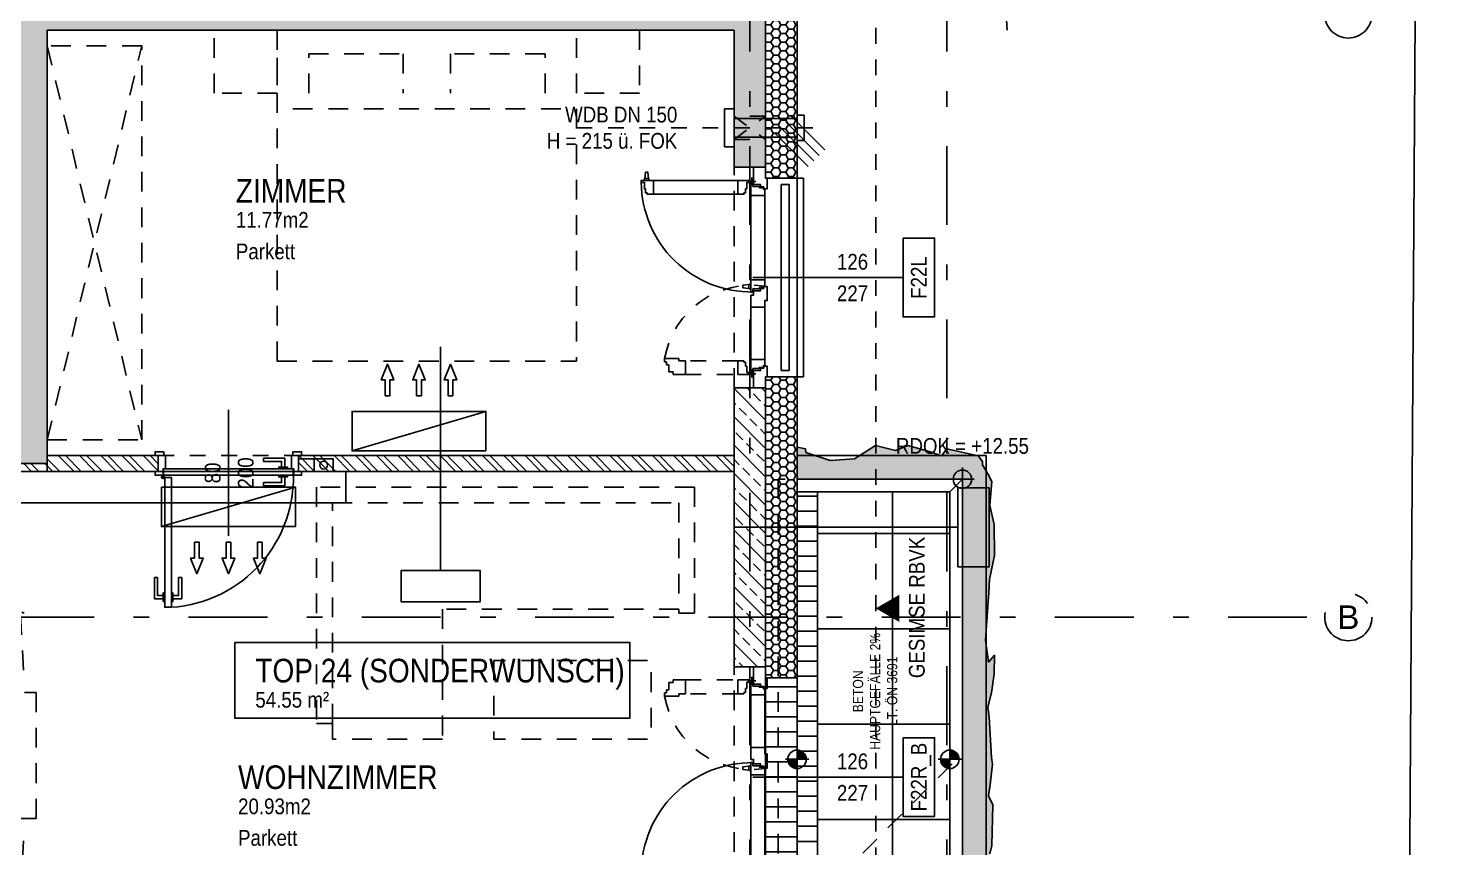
# Model space of a CAD drawing. Header units: millimetres. Extents: x 2821 to 2886, y 1688 to 1792.
# Drawn here: x 2876.35 to 2885.28, y 1738.27 to 1743.47 of the extents above; entities that cross this region are included whole.
import ezdxf
from ezdxf.enums import TextEntityAlignment as Align

# ---------------------------------------------------------------- set-up
doc = ezdxf.new("R2010")
doc.units = ezdxf.units.MM
doc.linetypes.add('HIDDEN2', pattern=[0.1875, 0.125, -0.0625])
doc.linetypes.add('STRICHPUNKT', pattern=[1, 0.5, -0.25, 0, -0.25])
for name, color, linetype in [('00-TXT---------M0', 8, 'Continuous'), ('01-HID-G00-L04-ENTWÄSSERUNG', 8, 'HIDDEN2'), ('01-SYM-G00-L04-M0', 8, 'Continuous'), ('01-TXT---------M0', 1, 'Continuous'), ('01-TXT---------PP', 1, 'Continuous'), ('01-TXT-G00-L04-M0', 1, 'Continuous'), ('02-ANS-G00-L04-M0', 8, 'Continuous'), ('02-ANS-G00-L04-Rigol', 8, 'Continuous'), ('02-AXO-G00-L04-M0', 8, 'STRICHPUNKT'), ('02-DIM-G00-L04-ACHSEN', 8, 'Continuous'), ('02-FIL-G00-L04-GRÜN', 72, 'Continuous'), ('02-FIL-G00-L04-LILA', 223, 'Continuous'), ('02-FIL-G00-L04-ORANGE', 40, 'Continuous'), ('02-FIL-G00-L04-PLATTENBELAG', 253, 'Continuous'), ('02-FIL-G00-L04-STB', 8, 'Continuous'), ('02-HID---------M0', 8, 'HIDDEN2'), ('02-HID-G00-L04-M0', 8, 'HIDDEN2'), ('02-TWA---------M0', 4, 'Continuous'), ('02-TWA-G00-L04-M0', 4, 'Continuous'), ('02-WDA---------M0', 8, 'Continuous'), ('02-WDA-G00-L04-M0', 8, 'Continuous'), ('02-ZWA---------M0', 2, 'Continuous'), ('02-ZWA-G00-L04-M0', 2, 'Continuous'), ('03-ANS-G00-L04-M0', 8, 'Continuous'), ('04-HLP---------M0', 8, 'HIDDEN2'), ('04-STO---------M0', 1, 'Continuous'), ('04-SYM---------EP', 8, 'Continuous'), ('04-SYM-G00-L04-EP', 8, 'Continuous'), ('04-TXT---------EP', 8, 'Continuous'), ('04-TXT-G00-L04-M0', 8, 'Continuous'), ('04-TXT-G00-L04-POS', 8, 'Continuous'), ('05-STO--------M0', 1, 'Continuous'), ('05-SYM---------M0', 8, 'Continuous'), ('05-SYM--------M0', 8, 'Continuous'), ('05-SYM-G00-L04-M0', 8, 'Continuous'), ('05-TXT---------PP', 8, 'Continuous'), ('05-TXT--------M0', 8, 'Continuous'), ('05-TXT-G00-L04-M0', 8, 'Continuous'), ('07-SAN---------M0', 8, 'Continuous'), ('07-SAN-G00-L04-KLIMA', 8, 'Continuous'), ('07-SAN-G00-L04-M0', 8, 'Continuous'), ('09-SYM-G00-L04-GEHSTEIG', 8, 'Continuous'), ('09-VER-G00-L04-GRUNDSTÜCKSGRENZE', 161, 'Continuous')]:
    doc.layers.add(name, color=color, linetype=linetype)
for name, color, linetype, plot in [('00_HLP---------M0', 6, 'Continuous', False), ('00_HLP-G00-L04-M0', 6, 'Continuous', False), ('07_MOB-G00-L04-M0', 6, 'HIDDEN2', False)]:
    doc.layers.add(name, color=color, linetype=linetype, plot=plot)
doc.styles.add('ARIAL', font='arial.ttf', dxfattribs={"width": 0.85})
doc.styles.get("Standard").update_dxf_attribs({"font": 'arial.ttf'})
doc.dimstyles.new('pp chromy&schneider', dxfattribs={"dimscale": 0.005, "dimtxt": 25, "dimasz": 10, "dimexe": 0, "dimexo": 0, "dimgap": 5, "dimtad": 1, "dimdec": 1, "dimlfac": 100, "dimrnd": 0.1, "dimzin": 9, "dimdsep": 46, "dimtxsty": 'ARIAL', "dimblk": 'c&s kote', "dimcen": 0, "dimse1": 1, "dimse2": 1, "dimclrd": 8, "dimclrt": 8, "dimadec": 0, "dimazin": 0, "dimtfac": 0.75, "dimtdec": 1, "dimtix": 1, "dimtmove": 2, "dimatfit": 0, "dimldrblk": 'NONE', "dimfxl": 1, "dimtolj": 1, "dimlwd": -1, "dimarcsym": 0})
pattern_1 = [(135, (2796.07319, 1683.69414), (-0.06735192, -0.06735192), []), (135, (2796.07319, 1683.73904), (-0.06735192, -0.06735192), [])]
pattern_2 = [(180, (2911.073195, 1728.69414), (-0.047625, -0.0274963), [0.03175, -0.0635]), (300, (2911.073195, 1728.69414), (0.047624994, -0.02749631), [0.03175, -0.0635]), (240, (2911.073195, 1728.69414), (-6e-09, -0.05499261), [-0.0635, 0.03175])]

# ---------------------------------------------------------------- blocks, each defined once
blk = doc.blocks.new('05-TXT')
at = {"layer": '05-TXT--------M0'}
blk.add_line((-0.4, 0), (0.4, 0), dxfattribs=at)
at = {"layer": '05-TXT--------M0', "color": 8, "style": 'ARIAL', "width": 0.85}
blk.add_attdef('BREITE', text='', height=0.1, dxfattribs=at).set_placement((0, 0.05), align=Align.CENTER)
blk.add_attdef('HÖHE', text='', height=0.1, rotation=360, dxfattribs=at).set_placement((0, -0.06), align=Align.TOP_CENTER)
blk = doc.blocks.new('04-TXT')
blk.add_line((0, 0), (0.9529, 0))
at = {"layer": '04-TXT---------EP', "color": 8, "style": 'ARIAL', "width": 0.85}
blk.add_attdef('WIDTH', text='', height=0.1, dxfattribs=at).set_placement((0.6322, 0.05), align=Align.CENTER)
blk.add_attdef('HEIGHT', text='', height=0.1, dxfattribs=at).set_placement((0.6322, -0.05), align=Align.TOP_CENTER)
blk = doc.blocks.new('01-SQM')
at = {"layer": '01-TXT---------M0', "color": 1, "style": 'ARIAL', "width": 0.85}
blk.add_attdef('ROOM', (0, 0), '', height=0.15, dxfattribs=at)
blk.add_attdef('AREA', text='', height=0.1, dxfattribs=at).set_placement((0, -0.06), align=Align.TOP_LEFT)
at = {"layer": '01-TXT---------PP', "color": 1, "style": 'ARIAL', "width": 0.85}
blk.add_attdef('NR', text='', height=0.15, dxfattribs=at).set_placement((-0.1173, 0), align=Align.RIGHT)
blk.add_attdef('FLOOR', text='', height=0.1, dxfattribs=at).set_placement((0, -0.26), align=Align.TOP_LEFT)
blk = doc.blocks.new('TÜR-80_10er-WAND')
at = {"layer": '00_HLP---------M0'}
blk.add_lwpolyline([(0.4115, -0.025), (-0.4115, -0.025), (-0.4115, -0.025), (-0.4115, 0.017), (0.4115, 0.017)], close=True, dxfattribs=at)
for points in [[(0.4, 0.017), (-0.4, 0.017)], [(-0.375, 0.017), (-0.375, 0.027), (-0.32, 0.027), (-0.32, 0.017)], [(-0.3575, 0.027), (-0.3575, 0.083), (-0.2225, 0.083)], [(-0.3375, 0.027), (-0.3375, 0.063), (-0.2225, 0.063)], [(-0.2225, 0.063), (-0.2225, 0.083)], [(-0.375, -0.025), (-0.375, -0.035), (-0.32, -0.035), (-0.32, -0.025)], [(-0.3575, -0.035), (-0.3575, -0.091), (-0.2225, -0.091)], [(-0.3375, -0.035), (-0.3375, -0.071), (-0.2225, -0.071)], [(-0.2225, -0.071), (-0.2225, -0.091)]]:
    blk.add_lwpolyline(points, dxfattribs=at)
at = {"layer": '02-HID---------M0', "ltscale": 0.5}
for points in [[(0.445, 0.1), (-0.445, 0.1)], [(-0.445, 0), (0.445, 0)]]:
    blk.add_lwpolyline(points, dxfattribs=at)
at = {"layer": '02-ZWA---------M0'}
for points in [[(-0.445, 0.1), (-0.445, 0)], [(0.445, 0.1), (0.445, 0)]]:
    blk.add_lwpolyline(points, dxfattribs=at)
at = {"layer": '05-STO--------M0'}
for points in [[(-0.465, 0.1), (-0.465, 0.125), (-0.41, 0.125), (-0.41, 0.1), (-0.4, 0.1), (-0.4, 0.017), (-0.415, 0.017), (-0.415, -0.025), (-0.465, -0.025), (-0.465, 0)], [(0.465, 0.1), (0.465, 0.125), (0.41, 0.125), (0.41, 0.1), (0.4, 0.1), (0.4, 0.017), (0.415, 0.017), (0.415, -0.025), (0.465, -0.025), (0.465, 0)]]:
    blk.add_lwpolyline(points, dxfattribs=at)
at = {"layer": '05-SYM---------M0'}
for points in [[(0.352, -0.8085), (0.296, -0.8085), (0.296, -0.6735)], [(0.316, -0.6735), (0.296, -0.6735)], [(0.352, -0.7885), (0.316, -0.7885), (0.316, -0.6735)], [(0.414, -0.8085), (0.47, -0.8085), (0.47, -0.6735)], [(0.414, -0.7885), (0.45, -0.7885), (0.45, -0.6735)], [(0.45, -0.6735), (0.47, -0.6735)], [(0.362, -0.826), (0.352, -0.826), (0.352, -0.771), (0.362, -0.771)], [(0.404, -0.826), (0.414, -0.826), (0.414, -0.771), (0.404, -0.771)]]:
    blk.add_lwpolyline(points, dxfattribs=at)
at = {"layer": '05-SYM--------M0'}
blk.add_lwpolyline([(0.404, -0.0395), (0.404, -0.8625), (0.404, -0.8625), (0.362, -0.8625), (0.362, -0.0395)], close=True, dxfattribs=at)
for points in [[(0.41, -0.036), (0.42, -0.036)], [(0.415, -0.031), (0.415, -0.041)]]:
    blk.add_lwpolyline(points, dxfattribs=at)
blk.add_circle((0.415, -0.036), 0.01, dxfattribs=at)
blk.add_arc((0.415, -0.036), 0.8282, 176.33088, 266.33088, dxfattribs=at)
blk = doc.blocks.new('FENSTER_140')
at = {"layer": '02-WDA---------M0'}
for points in [[(0.07, -0.2), (0.07, -0.4)], [(1.33, -0.2), (1.33, -0.4)]]:
    blk.add_lwpolyline(points, dxfattribs=at)
at = {"layer": '04-HLP---------M0', "linetype": 'Continuous'}
for p, q in [((0.0317, 0.5598), (0.0317, 0.5482)), ((0.0317, 0.554), (0.0317, 0.5496)), ((0.0717, 0.566), (0.0335, 0.5617)), ((0.0717, 0.542), (0.0335, 0.5462)), ((0.0717, 0.554), (0.0717, 0.566)), ((0.0717, 0.566), (0.0717, 0.542)), ((0.0717, 0.554), (0.0717, 0.542)), ((0.0837, 0.568), (0.0737, 0.568)), ((0.0837, 0.54), (0.0737, 0.54)), ((0.7447, -0.095), (0.749, -0.0568)), ((0.7625, -0.055), (0.751, -0.055)), ((0.7567, -0.055), (0.7523, -0.055)), ((0.7687, -0.095), (0.7645, -0.0568)), ((0.7427, -0.107), (0.7427, -0.097)), ((0.7687, -0.095), (0.7447, -0.095)), ((0.7567, -0.095), (0.7447, -0.095)), ((0.7567, -0.095), (0.7687, -0.095)), ((0.7707, -0.107), (0.7707, -0.097))]:
    blk.add_line(p, q, dxfattribs=at)
for points in [[(0.0968, 0.5891), (0.0837, 0.5891), (0.0837, 0.5121), (0.172, 0.5121), (0.172, 0.5511), (0.1633, 0.5511), (0.1633, 0.5611), (0.1377, 0.5611), (0.1377, 0.5691), (0.0968, 0.5691)], [(0.0968, -0.1007), (0.0837, -0.1007), (0.0837, -0.0237), (0.172, -0.0237), (0.172, -0.0628), (0.1633, -0.0628), (0.1633, -0.0727), (0.1377, -0.0727), (0.1377, -0.0807), (0.0968, -0.0807)]]:
    blk.add_lwpolyline(points, close=True, dxfattribs=at)
for points in [[(0.0837, 0.5121), (0.0837, -0.0237)], [(0.172, -0.0237), (0.172, 0.5121)]]:
    blk.add_lwpolyline(points, dxfattribs=at)
at = {"layer": '04-HLP---------M0', "linetype": 'HIDDEN2', "ltscale": 0.4}
for points in [[(1.3163, 0.3855), (1.2993, 0.3855), (1.2993, 0.4135), (1.2543, 0.4135), (1.2543, 0.4285), (1.2343, 0.4285), (1.2343, 0.4404), (1.2128, 0.4404), (1.2128, 0.3506), (1.228, 0.3506), (1.228, 0.3085), (1.3163, 0.3085)], [(1.3032, -0.1007), (1.3163, -0.1007), (1.3163, -0.0237), (1.228, -0.0237), (1.228, -0.0628), (1.2367, -0.0628), (1.2367, -0.0727), (1.2623, -0.0727), (1.2623, -0.0807), (1.3032, -0.0807)]]:
    blk.add_lwpolyline(points, close=True, dxfattribs=at)
for points in [[(1.228, -0.0237), (1.228, 0.3085)], [(1.3163, 0.3085), (1.3163, -0.0237)]]:
    blk.add_lwpolyline(points, dxfattribs=at)
at = {"layer": '04-HLP---------M0'}
for points in [[(0.0897, -0.138), (0.0897, -0.088)], [(1.3103, -0.138), (1.3103, -0.088)], [(0.0647, -0.113), (0.1147, -0.113)], [(1.3353, -0.113), (1.2853, -0.113)]]:
    blk.add_lwpolyline(points, dxfattribs=at)
for centre in [(0.0897, -0.113), (1.3103, -0.113)]:
    blk.add_circle(centre, 0.00474, dxfattribs=at)
at = {"layer": '04-HLP---------M0', "linetype": 'Continuous'}
for centre, radius, start, end in [((0.0337, 0.5598), 0.002, 96.34019, 180), ((0.0337, 0.5482), 0.002, 180, 263.65981), ((0.0737, 0.566), 0.002, 90, 180), ((0.0737, 0.542), 0.002, 180, 270), ((0.0897, -0.113), 0.7021, 359.42303, 89.42359), ((0.751, -0.057), 0.002, 90, 173.65981), ((0.7625, -0.057), 0.002, 6.34019, 90), ((0.7447, -0.097), 0.002, 90, 180), ((0.7687, -0.097), 0.002, 0, 90)]:
    blk.add_arc(centre, radius, start, end, dxfattribs=at)
at = {"layer": '04-HLP---------M0', "linetype": 'HIDDEN2', "ltscale": 0.4}
blk.add_arc((1.3103, -0.113), 0.5619, 99.99388, 189.99388, dxfattribs=at)
at = {"layer": '04-STO---------M0'}
for points in [[(0, -0.124), (0.11, -0.124), (0.11, -0.169), (0.125, -0.169), (0.125, -0.189), (0.1369, -0.189), (0.1369, -0.2105), (0.07, -0.2105), (0.07, -0.2), (0, -0.2)], [(0.102, -0.1201), (0.102, -0.107), (0.179, -0.107), (0.179, -0.1953), (0.14, -0.1953), (0.14, -0.1865), (0.13, -0.1865), (0.13, -0.161), (0.122, -0.161), (0.122, -0.1201)], [(0.7918, -0.1201), (0.7918, -0.107), (0.7148, -0.107), (0.7148, -0.1953), (0.7538, -0.1953), (0.7538, -0.1865), (0.7638, -0.1865), (0.7638, -0.161), (0.7718, -0.161), (0.7718, -0.1201)], [(0.8118, -0.107), (0.8118, -0.124), (0.7838, -0.124), (0.7838, -0.169), (0.7688, -0.169), (0.7688, -0.189), (0.7569, -0.189), (0.7569, -0.2105), (0.8467, -0.2105), (0.8467, -0.1953), (0.8888, -0.1953), (0.8888, -0.107)], [(1.298, -0.1201), (1.298, -0.107), (1.221, -0.107), (1.221, -0.1953), (1.26, -0.1953), (1.26, -0.1865), (1.27, -0.1865), (1.27, -0.161), (1.278, -0.161), (1.278, -0.1201)], [(1.4, -0.124), (1.29, -0.124), (1.29, -0.169), (1.275, -0.169), (1.275, -0.189), (1.2631, -0.189), (1.2631, -0.2105), (1.33, -0.2105), (1.33, -0.2), (1.4, -0.2)]]:
    blk.add_lwpolyline(points, close=True, dxfattribs=at)
at = {"layer": '04-SYM---------EP'}
for points in [[(0.7148, -0.107), (0.179, -0.107)], [(0.8888, -0.107), (1.221, -0.107)], [(0.179, -0.1953), (0.7148, -0.1953)], [(1.221, -0.1953), (0.8888, -0.1953)]]:
    blk.add_lwpolyline(points, dxfattribs=at)
blk = doc.blocks.new('möbel_tisch')
at = {"flags": 128}
for points in [[(0.0979, 0.856, -0.39805), (0.1479, 0.9032), (0.4533, 0.9032, -0.39805), (0.5032, 0.856), (0.5226, 0.506, -0.430564), (0.4727, 0.4532), (0.1284, 0.4532, -0.430564), (0.0785, 0.506)], [(1.1021, 0.856, 0.39805), (1.0521, 0.9032), (0.7467, 0.9032, 0.39805), (0.6968, 0.856), (0.6774, 0.506, 0.430564), (0.7273, 0.4532), (1.0716, 0.4532, 0.430564), (1.1215, 0.506)], [(0.0979, -0.856, 0.39805), (0.1479, -0.9032), (0.4533, -0.9032, 0.39805), (0.5032, -0.856), (0.5226, -0.506, 0.430564), (0.4727, -0.4532), (0.1284, -0.4532, 0.430564), (0.0785, -0.506)], [(1.1021, -0.856, -0.39805), (1.0521, -0.9032), (0.7467, -0.9032, -0.39805), (0.6968, -0.856), (0.6774, -0.506, -0.430564), (0.7273, -0.4532), (1.0716, -0.4532, -0.430564), (1.1215, -0.506)]]:
    blk.add_lwpolyline(points, format="xyb", close=True, dxfattribs=at)
blk.add_lwpolyline([(1.2, 0.4), (0, 0.4), (0, -0.4), (1.2, -0.4)], close=True)
for centre, start, end in [((0.3006, 0.4532), 63.43495, 116.56505), ((0.8994, 0.4532), 63.43495, 116.56505), ((0.3006, -0.4532), 243.43495, 296.56505), ((0.8994, -0.4532), 243.43495, 296.56505)]:
    blk.add_arc(centre, 0.5031, start, end)
blk = doc.blocks.new('BETT')
for points in [[(0, 0.95), (-0.4, 0.95), (-0.4, 1.35), (0, 1.35)], [(0, -1.35), (-0.4, -1.35), (-0.4, -0.95), (0, -0.95)]]:
    blk.add_lwpolyline(points, close=True)
at = {"flags": 128}
blk.add_lwpolyline([(-2.1, 0.95), (-2.1, -0.95), (0, -0.95), (0, 0.95)], close=True, dxfattribs=at)
for points in [[(-0.5, 0.85), (-0.5, -0.85)], [(-0.4, 0.75), (-0.15, 0.75), (-0.15, 0.15), (-0.4, 0.15)], [(-0.4, -0.75), (-0.15, -0.75), (-0.15, -0.15), (-0.4, -0.15)]]:
    blk.add_lwpolyline(points)
blk = doc.blocks.new('ECKSOFA_SCHMAL')
for points in [[(0.9, 1.7), (0.2, 1.7)], [(0.2, 1.6), (0.2, 1.7)], [(2.4, 0.875), (0.9, 0.875), (0.9, 1.7)]]:
    blk.add_lwpolyline(points)
at = {"flags": 128}
blk.add_lwpolyline([(1.225, 1.2), (1.225, 1.7), (2.225, 1.7), (2.225, 1.2)], close=True, dxfattribs=at)
blk.add_lwpolyline([(0.2, 1.6), (0.2, 1.6), (0.2, 1.6), (0.2, 0.2), (2.4, 0.2), (2.4, 0.9), (2.5, 0.9), (2.5, 0.1), (0.1, 0.1), (0.1, 1.6)], close=True)
blk = doc.blocks.new('WANDLÜFER')
at = {"layer": '02-TWA---------M0', "linetype": 'HIDDEN2', "ltscale": 0.75}
for points in [[(0.075, 0), (0.075, -0.2), (-0.075, -0.2), (-0.075, 0), (0.075, 0)], [(-0.075, 0), (0.075, -0.2)], [(0.075, 0), (-0.075, -0.2)]]:
    blk.add_lwpolyline(points, dxfattribs=at)
at = {"layer": '07-SAN---------M0', "linetype": 'STRICHPUNKT', "ltscale": 0.1}
blk.add_lwpolyline([(0, 1), (0, -0.53)], dxfattribs=at)
at = {"layer": '07-SAN---------M0'}
for points in [[(0, 0), (-0.12, 0), (-0.12, 0.06), (0.12, 0.06), (0.12, 0)], [(0.08, -0.4), (-0.08, -0.4), (-0.08, -0.445), (0.08, -0.445)]]:
    blk.add_lwpolyline(points, close=True, dxfattribs=at)
for points in [[(-0.06, 0), (-0.06, -0.4)], [(0.06, 0), (0.06, -0.4)]]:
    blk.add_lwpolyline(points, dxfattribs=at)
blk = doc.blocks.new('01-hk4')
blk.add_lwpolyline([(0, 0, 0, 0.270625, 0), (0, 0.234375, 0.270625, 0.270625, 0)], format="xyseb")
at = {"layer": '00-TXT---------M0', "color": 8, "style": 'ARIAL', "width": 0.85}
blk.add_attdef('HEIGHT', text='', height=0.1, dxfattribs=at).set_placement((0, 0.35), align=Align.CENTER)
blk = doc.blocks.new('c&s kote')
at = {"color": 8}
for p, q in [((0, -2), (0, 2)), ((0, 2), (0, -2)), ((-2, 0), (2, 0)), ((2, 0), (-2, 0))]:
    blk.add_line(p, q, dxfattribs=at)
blk.add_circle((0, 0), 0.5, dxfattribs=at)
blk = doc.blocks.new('*D1161')
at = {"layer": '02-DIM-G00-L04-ACHSEN', "color": 8, "transparency": 16777216}
blk.add_arc((2882.1858, 1743.5541), 0.3783, 7.57924, 82.42076, dxfattribs=at)
at = {"layer": 'Defpoints', "color": 0, "transparency": 16777216}
for p in [(2882.1858, 1746.0178), (2882.5134, 1743.7433), (2850.8966, 1743.5541), (2884.5858, 1743.5541), (2882.1858, 1711.0904)]:
    blk.add_point(p, dxfattribs=at)
at = {"layer": '02-DIM-G00-L04-ACHSEN', "color": 8, "transparency": 16777216, "xscale": 0.05, "yscale": 0.05, "zscale": 0.05}
for p, rotation in [((2882.1858, 1743.9324), 176.2103799030817), ((2882.5641, 1743.5541), 273.7896200982518)]:
    blk.add_blockref('c&s kote', p, dxfattribs=dict(at, rotation=rotation))
at = {"layer": '02-DIM-G00-L04-ACHSEN', "color": 8, "transparency": 16777216, "insert": (2882.5161, 1743.8844), "char_height": 0.125, "attachment_point": 5, "rotation": 315, "style": 'ARIAL'}
blk.add_mtext('\\A1;90.00°', dxfattribs=at)
blk = doc.blocks.new('_None')
blk = doc.blocks.new('*D1198')
at = {"layer": '02-DIM-G00-L04-ACHSEN', "color": 8, "transparency": 16777216}
blk.add_arc((2854.0158, 1714.1608), 0.9465, 182.33948, 266.973, dxfattribs=at)
at = {"layer": 'Defpoints', "color": 0, "transparency": 16777216}
for p in [(2854.0158, 1746.0178), (2850.9732, 1714.1973), (2884.5858, 1713.794), (2853.1924, 1713.6941), (2854.0158, 1711.0904)]:
    blk.add_point(p, dxfattribs=at)
at = {"layer": '02-DIM-G00-L04-ACHSEN', "color": 8, "transparency": 16777216, "xscale": 0.05, "yscale": 0.05, "zscale": 0.05}
for p, rotation in [((2853.0694, 1714.1722), 90.82598231942104), ((2854.0158, 1713.2143), 358.4865013265463)]:
    blk.add_blockref('c&s kote', p, dxfattribs=dict(at, rotation=rotation))
at = {"layer": '02-DIM-G00-L04-ACHSEN', "color": 8, "transparency": 16777216, "insert": (2853.4057, 1713.558), "char_height": 0.125, "attachment_point": 5, "rotation": 314.65624, "style": 'ARIAL'}
blk.add_mtext('\\A1;90.69°', dxfattribs=at)
blk = doc.blocks.new('*D1199')
at = {"layer": '02-DIM-G00-L04-ACHSEN', "color": 8, "transparency": 16777216}
blk.add_arc((2882.1858, 1713.8228), 0.9163, 273.12696, 356.18552, dxfattribs=at)
at = {"layer": 'Defpoints', "color": 0, "transparency": 16777216}
for p in [(2882.1858, 1746.0178), (2850.9732, 1714.1973), (2884.5858, 1713.794), (2882.6408, 1713.0274), (2882.1858, 1711.0904)]:
    blk.add_point(p, dxfattribs=at)
at = {"layer": '02-DIM-G00-L04-ACHSEN', "color": 8, "transparency": 16777216, "xscale": 0.05, "yscale": 0.05, "zscale": 0.05}
for p, rotation in [((2883.102, 1713.8118), 87.74900272405769), ((2882.1858, 1712.9065), 181.563480922196)]:
    blk.add_blockref('c&s kote', p, dxfattribs=dict(at, rotation=rotation))
at = {"layer": '02-DIM-G00-L04-ACHSEN', "color": 8, "transparency": 16777216, "insert": (2882.8923, 1713.1078), "char_height": 0.125, "attachment_point": 5, "rotation": 224.65624, "style": 'ARIAL'}
blk.add_mtext('\\A1;89.31°', dxfattribs=at)
blk = doc.blocks.new('türachse&qualität')
at = {"layer": '05-SYM---------M0'}
blk.add_line((-0.4, 0), (-0.4, 0), dxfattribs=at)
at = {"layer": '05-TXT---------PP'}
blk.add_lwpolyline([(-0.5, -0.25), (-0.5, 0.25), (-0.7, 0.25), (-0.7, -0.25)], close=True, dxfattribs=at)
at = {"layer": '05-TXT---------PP', "color": 8, "style": 'ARIAL', "text_generation_flag": 6, "width": 0.85}
blk.add_attdef('POS.NR.', text='', height=0.1, rotation=270, dxfattribs=at).set_placement((-0.6529, -0.0112), align=Align.TOP_CENTER)
blk = doc.blocks.new('KLIMAGERÄT')
for points in [[(-0.425, 0), (0.425, 0), (0.425, -0.25), (-0.425, -0.25), (-0.425, 0)], [(-0.215, -0.35), (-0.215, -0.45), (-0.24, -0.45), (-0.2, -0.55), (-0.2, -0.55), (-0.16, -0.45), (-0.185, -0.45), (-0.185, -0.35), (-0.215, -0.35)], [(-0.015, -0.35), (-0.015, -0.45), (-0.04, -0.45), (0, -0.55), (0, -0.55), (0.04, -0.45), (0.015, -0.45), (0.015, -0.35), (-0.015, -0.35)], [(0.215, -0.35), (0.215, -0.45), (0.24, -0.45), (0.2, -0.55), (0.2, -0.55), (0.16, -0.45), (0.185, -0.45), (0.185, -0.35), (0.215, -0.35)]]:
    blk.add_lwpolyline(points, close=True)
blk.add_lwpolyline([(-0.425, -0.25), (0.425, 0)])
blk = doc.blocks.new('07_Klimasifon')
at = {"layer": '00_HLP---------M0', "linetype": 'HIDDEN2', "ltscale": 0.3}
blk.add_lwpolyline([(0, -0.1), (0.08, -0.1), (0.08, 0), (0, 0)], close=True, dxfattribs=at)
at = {"layer": '07-SAN---------M0'}
blk.add_lwpolyline([(0, -0.22), (0.08, -0.22), (0.08, -0.1), (0, -0.1)], close=True, dxfattribs=at)
blk.add_circle((0.04, -0.16), 0.025, dxfattribs=at)
blk = doc.blocks.new('01-HK2')
for p, q in [((0.098, 0), (-0.098, 0)), ((0, -0.098), (0, 0.098))]:
    blk.add_line(p, q)
blk.add_circle((0, 0), 0.0773)
at = {"layer": '01-TXT---------M0', "color": 8, "style": 'ARIAL', "width": 0.85}
blk.add_attdef('HEIGHT', text='', height=0.1, rotation=360, dxfattribs=at).set_placement((0, 0.132), align=Align.BOTTOM_CENTER)

msp = doc.modelspace()

# ---------------------------------------------------------------- hatches: boundary and pattern name
at = {"layer": '02-ANS-G00-L04-Rigol'}
h = msp.add_hatch(dxfattribs=at)
h.set_pattern_fill('ANSI31', color=256, scale=0.03, angle=422.04654, style=0)
h.set_pattern_definition([(360, (2797.87319, 1773.64414), (-1e-13, -0.09525), [])])
h.paths.add_polyline_path([(2881.2358, 1740.5241), (2881.3658, 1740.5241), (2881.3658, 1738.0141), (2881.2358, 1738.0141)])
h = msp.add_hatch(dxfattribs=at)
h.set_pattern_fill('ANSI31', color=256, scale=0.03, angle=422.33899, style=0)
h.set_pattern_definition([(180, (2951.127355, 1767.86176), (-2e-11, -0.09525), [])])
h.paths.add_polyline_path([(2881.2358, 1738.0841), (2881.0358, 1738.0841), (2881.0358, 1739.3441), (2881.2358, 1739.3441)])
at = {"layer": '02-FIL-G00-L04-GRÜN'}
h = msp.add_hatch(dxfattribs=at)
h.set_pattern_fill('AR-CONC', color=256, scale=0.001, angle=107.04654, style=0)
h.set_pattern_definition([(310, (2911.0732, 1773.84414), (0.18218467, 0.0159391), [0.01905, -0.20955]), (5, (2911.0732, 1773.84414), (-0.0352428, -0.19105664), [0.01524, -0.16764]), (259.549, (2911.08838, 1773.84547), (0.1469425, -0.1751167), [0.01619, -0.17809]), (313.8158, (2911.0732, 1773.79334), (0.271079, 0.0420423), [0.028575, -0.314325]), (263.3644, (2911.09578, 1773.79684), (0.2374042, -0.2474256), [0.024285, -0.267135]), (8.816, (2911.0732, 1773.79334), (0.2374046, -0.2474251), [0.02286, -0.25146]), (339, (2911.0986, 1773.80604), (0.1516149, 0.1022655), [0.01905, -0.20955]), (34, (2911.0986, 1773.80604), (0.061802, -0.184188), [0.01524, -0.16764]), (288.5486, (2911.11123, 1773.81456), (0.2134165, -0.08192286), [0.01619, -0.17809]), (322.5, (2911.073195, 1773.84414), (0.0030886, -0.08455504), [0, -0.165608, 0, -0.17018, 0, -0.168275]), (352.5, (2911.073195, 1773.84414), (0.06681966, -0.10018057), [0, -0.097028, 0, -0.161798, 0, -0.064135]), (32.5, (2911.01655, 1773.84414), (0.135590595, 0.00572874), [0, -0.0635, 0, -0.19812, 0, -0.26289]), (42.5, (2910.99115, 1773.84414), (0.14812918, -0.0254265), [0, -0.08255, 0, -0.131572, 0, -0.18669])])
h.paths.add_polyline_path([(2882.2858, 1734.6341), (2882.3441, 1734.6341), (2882.4877, 1734.717), (2882.4426, 1734.7793), (2882.4383, 1734.82), (2882.4576, 1734.878), (2882.4641, 1734.9338), (2882.4233, 1734.981), (2882.4319, 1735.0153), (2882.4727, 1735.0539), (2882.4748, 1735.1226), (2882.4555, 1735.1698), (2882.4555, 1735.3737), (2882.4534, 1735.4316), (2882.4662, 1735.5367), (2882.4555, 1735.6097), (2882.4254, 1735.6483), (2882.4211, 1735.6891), (2882.4426, 1735.7556), (2882.4598, 1735.8436), (2882.5156, 1735.9766), (2882.434, 1736.1212), (2882.4576, 1736.1812), (2882.4383, 1736.2864), (2882.4448, 1736.3572), (2882.4555, 1736.4108), (2882.5092, 1736.5246), (2882.4319, 1736.6319), (2882.434, 1736.6705), (2882.419, 1736.6825), (2882.4211, 1736.7684), (2882.4684, 1736.8542), (2882.477, 1736.9014), (2882.4619, 1736.983), (2882.4469, 1737.0387), (2882.4469, 1737.0666), (2882.4469, 1737.0902), (2882.4405, 1737.1375), (2882.4168, 1737.2126), (2882.4297, 1737.2619), (2882.4319, 1737.3091), (2882.419, 1737.3799), (2882.4383, 1737.5709), (2882.4168, 1737.6439), (2882.4168, 1737.6954), (2882.4405, 1737.8005), (2882.4641, 1738.0697), (2882.4319, 1738.1255), (2882.4319, 1738.1706), (2882.4598, 1738.2263), (2882.4727, 1738.28), (2882.4791, 1738.5381), (2882.4512, 1738.596), (2882.4619, 1738.6647), (2882.4769, 1738.7955), (2882.4705, 1738.8385), (2882.4555, 1739.0965), (2882.4469, 1739.1587), (2882.4705, 1739.2488), (2882.4883, 1739.369), (2882.4898, 1739.487), (2882.4512, 1739.4441), (2882.4318, 1739.5836), (2882.4533, 1739.8867), (2882.4576, 1739.9683), (2882.4898, 1740.1206), (2882.4876, 1740.318), (2882.4597, 1740.4382), (2882.4723, 1740.59), (2882.4456, 1740.6429), (2882.4128, 1740.6957), (2882.4137, 1740.7171), (2882.3854, 1740.7537), (2882.1873, 1740.7964), (2882.1529, 1740.7535), (2882.082, 1740.7771), (2882.0005, 1740.8007), (2881.9382, 1740.8178), (2881.8609, 1740.7857), (2881.7342, 1740.8178), (2881.6011, 1740.7346), (2881.4465, 1740.7238), (2881.2919, 1740.7749), (2881.2901, 1740.7964), (2881.2358, 1740.8071), (2881.2358, 1740.6041), (2882.2858, 1740.6041)])
at = {"layer": '02-FIL-G00-L04-LILA'}
h = msp.add_hatch(dxfattribs=at)
h.set_pattern_fill('HONEY', color=256, scale=0.01, angle=197.04654, style=0)
h.set_pattern_definition(pattern_2)
h.paths.add_polyline_path([(2881.0358, 1743.6541), (2881.0358, 1742.5841), (2881.0358, 1742.5141), (2881.2358, 1742.5141), (2881.2358, 1743.8241)])
h = msp.add_hatch(dxfattribs=at)
h.set_pattern_fill('HONEY', color=256, scale=0.01, angle=197.04654, style=0)
h.set_pattern_definition(pattern_2)
h.paths.add_polyline_path([(2881.0358, 1741.2541), (2881.0358, 1741.1841), (2881.0358, 1739.4141), (2881.0358, 1739.3441), (2881.2358, 1739.3441), (2881.2358, 1741.2541)])
at = {"layer": '02-FIL-G00-L04-ORANGE'}
h = msp.add_hatch(dxfattribs=at)
h.set_pattern_fill('ANSI32', color=256, scale=0.01, angle=197.04654, style=0)
h.set_pattern_definition(pattern_1)
h.paths.add_polyline_path([(2876.2758, 1740.7041), (2876.2758, 1741.0541), (2876.2058, 1741.0541), (2876.2058, 1740.6541), (2876.4758, 1740.6541), (2876.4758, 1740.7041)])
h = msp.add_hatch(dxfattribs=at)
h.set_pattern_fill('ANSI32', color=256, scale=0.01, angle=197.04654, style=0)
h.set_pattern_definition(pattern_1)
h.paths.add_polyline_path([(2877.1808, 1740.7541), (2876.4758, 1740.7541), (2876.4758, 1740.7041), (2876.4758, 1740.6541), (2877.1808, 1740.6541)])
h = msp.add_hatch(dxfattribs=at)
h.set_pattern_fill('ANSI32', color=256, scale=0.01, angle=197.04654, style=0)
h.set_pattern_definition(pattern_1)
h.paths.add_polyline_path([(2880.8358, 1740.7541), (2878.0708, 1740.7541), (2878.0708, 1740.6541), (2880.8358, 1740.6541)])
at = {"layer": '02-FIL-G00-L04-STB'}
h = msp.add_hatch(dxfattribs=at)
h.set_pattern_fill('ANSI33', color=256, scale=0.02, angle=107.04654, style=0)
h.set_pattern_definition([(45, (2796.0732, 1683.69414), (-0.08980256, 0.08980256), []), (45, (2796.163, 1683.69414), (-0.08980256, 0.08980256), [0.0635, -0.03175])])
h.paths.add_polyline_path([(2881.0358, 1743.6541), (2868.9358, 1743.6541), (2868.9358, 1742.6041), (2869.0158, 1742.6041), (2869.1358, 1742.6041), (2869.1358, 1743.4541), (2872.3858, 1743.4541), (2872.3858, 1738.4591), (2874.8358, 1738.4591), (2874.8358, 1736.9741), (2875.0358, 1736.9741), (2875.0358, 1738.6591), (2872.5858, 1738.6591), (2872.5858, 1743.4541), (2876.2758, 1743.4541), (2876.2758, 1743.0491), (2876.2758, 1740.7041), (2876.4758, 1740.7041), (2876.4758, 1743.4541), (2876.4758, 1743.4541), (2876.4758, 1743.4541), (2880.8358, 1743.4541), (2880.8358, 1742.5841), (2881.0358, 1742.5841)])
h = msp.add_hatch(dxfattribs=at)
h.set_pattern_fill('ANSI33', color=256, scale=0.02, angle=197.04654, style=0)
h.set_pattern_definition([(135, (2796.0732, 1683.69414), (-0.08980256, -0.08980256), []), (135, (2796.0732, 1683.78394), (-0.08980256, -0.08980256), [0.0635, -0.03175])])
h.paths.add_polyline_path([(2881.0358, 1741.1841), (2880.9558, 1741.1841), (2880.8358, 1741.1841), (2880.8358, 1739.4141), (2881.0358, 1739.4141)])

# ---------------------------------------------------------------- linework, layer by layer
for p, q in [((2878.9732, 1740.0253), (2878.9732, 1741.4452)), ((2882.2559, 1740.2991), (2880.836, 1740.2991)), ((2881.2358, 1738.7526), (2881.2358, 1738.9011)), ((2882.2058, 1738.7526), (2882.2058, 1738.9011)), ((2881.31, 1738.8269), (2881.1616, 1738.8269)), ((2882.28, 1738.8269), (2882.1316, 1738.8269))]:
    msp.add_line(p, q)
for points in [[(2882.2559, 1740.2991), (2882.2559, 1740.0491), (2882.4559, 1740.0491), (2882.4559, 1740.5491), (2882.2559, 1740.5491)], [(2878.9732, 1740.0253), (2878.7232, 1740.0253), (2878.7232, 1739.8253), (2879.2232, 1739.8253), (2879.2232, 1740.0253)]]:
    msp.add_lwpolyline(points, close=True)
for centre in [(2881.2358, 1738.8269), (2882.2058, 1738.8269)]:
    msp.add_circle(centre, 0.0586)
for points in [[(2881.2358, 1738.8855), (2881.2773, 1738.8683), (2881.2358, 1738.8269)], [(2881.2358, 1738.8269), (2881.2944, 1738.8269), (2881.2773, 1738.8683)], [(2882.2058, 1738.8855), (2882.2473, 1738.8683), (2882.2058, 1738.8269)], [(2882.2058, 1738.8269), (2882.2644, 1738.8269), (2882.2473, 1738.8683)], [(2881.1772, 1738.8269), (2881.1944, 1738.7854), (2881.2358, 1738.8269)], [(2881.1944, 1738.7854), (2881.2358, 1738.7683), (2881.2358, 1738.8269)], [(2882.1472, 1738.8269), (2882.1644, 1738.7854), (2882.2058, 1738.8269)], [(2882.1644, 1738.7854), (2882.2058, 1738.7683), (2882.2058, 1738.8269)]]:
    msp.add_solid(points)
at = {"layer": '00_HLP-G00-L04-M0'}
msp.add_lwpolyline([(2882.4598, 1738.2263), (2882.4727, 1738.28), (2882.4791, 1738.5381), (2882.4512, 1738.596), (2882.4619, 1738.6647), (2882.4769, 1738.7955), (2882.4705, 1738.8385), (2882.4555, 1739.0965), (2882.4469, 1739.1587), (2882.4705, 1739.2488), (2882.4883, 1739.369), (2882.4898, 1739.487), (2882.4512, 1739.4441), (2882.4318, 1739.5836), (2882.4533, 1739.8867), (2882.4576, 1739.9683), (2882.4898, 1740.1206), (2882.4876, 1740.318), (2882.4597, 1740.4382), (2882.4723, 1740.59), (2882.4456, 1740.6429), (2882.4128, 1740.6957), (2882.4137, 1740.7171), (2882.3854, 1740.7537), (2882.1873, 1740.7964), (2882.1529, 1740.7535), (2882.082, 1740.7771), (2882.0005, 1740.8007), (2881.9382, 1740.8178), (2881.8609, 1740.7857), (2881.7342, 1740.8178), (2881.6011, 1740.7346), (2881.4465, 1740.7238), (2881.2919, 1740.7749), (2881.2901, 1740.7964), (2881.2358, 1740.8071), (2881.2358, 1740.6041), (2882.2858, 1740.6041), (2882.2858, 1734.6341)], dxfattribs=at)
at = {"layer": '01-HID-G00-L04-ENTWÄSSERUNG'}
msp.add_lwpolyline([(2881.9482, 1739.4584, 0, 0, 0), (2881.9482, 1739.2084, 0.05, 0, 0), (2881.9482, 1739.0584, 0, 0, 0)], format="xyseb", dxfattribs=at)
msp.add_lwpolyline([(2881.1158, 1738.1341), (2881.3358, 1737.9141), (2882.2858, 1738.8641)], dxfattribs=at)
at = {"layer": '01-TXT-G00-L04-M0'}
msp.add_lwpolyline([(2877.6664, 1739.5674), (2880.1753, 1739.5674), (2880.1753, 1739.0889), (2877.6664, 1739.0889)], close=True, dxfattribs=at)
at = {"layer": '02-ANS-G00-L04-M0'}
msp.add_lwpolyline([(2881.2358, 1741.2541), (2881.2758, 1741.2541), (2881.2758, 1742.5141), (2881.2358, 1742.5141)], dxfattribs=at)
msp.add_lwpolyline([(2881.1358, 1741.2941), (2881.1358, 1742.4741), (2881.1858, 1742.4741), (2881.1858, 1741.2941)], close=True, dxfattribs=at)
at = {"layer": '02-ANS-G00-L04-Rigol'}
for points in [[(2881.2358, 1740.5241), (2881.3658, 1740.5241), (2881.3658, 1738.0141), (2881.2358, 1738.0141)], [(2881.2358, 1738.0841), (2881.0358, 1738.0841), (2881.0358, 1739.3441), (2881.2358, 1739.3441)]]:
    msp.add_lwpolyline(points, close=True, dxfattribs=at)
at = {"layer": '02-AXO-G00-L04-M0'}
for points in [[(2880.9358, 1746.0178), (2880.9358, 1711.0904)], [(2882.1858, 1746.0178), (2882.1858, 1711.0904)], [(2881.3772, 1742.6595), (2881.1651, 1742.8716)], [(2881.4126, 1742.6949), (2881.2005, 1742.907)], [(2881.3065, 1742.5888), (2881.0944, 1742.8009)], [(2881.3419, 1742.6242), (2881.1298, 1742.8363)], [(2881.3419, 1742.6242), (2881.1298, 1742.8363)], [(2850.9732, 1739.7291), (2884.5858, 1739.7291)]]:
    msp.add_lwpolyline(points, dxfattribs=at)
for centre in [(2884.7358, 1743.5541), (2884.7358, 1739.7291)]:
    msp.add_circle(centre, 0.15, dxfattribs=at)
at = {"layer": '02-FIL-G00-L04-PLATTENBELAG'}
for points in [[(2881.8408, 1740.5241), (2881.8408, 1734.6341)], [(2881.3658, 1740.2591), (2882.2058, 1740.2591)], [(2881.3658, 1739.6541), (2882.2058, 1739.6541)], [(2881.3658, 1739.0491), (2882.2058, 1739.0491)], [(2881.3658, 1738.4441), (2882.2058, 1738.4441)]]:
    msp.add_lwpolyline(points, dxfattribs=at)
at = {"layer": '02-HID-G00-L04-M0', "ltscale": 0.5}
for points in [[(2881.2358, 1743.8679), (2881.7358, 1743.8679), (2881.7358, 1734.6341)], [(2881.2358, 1742.5141), (2881.2358, 1741.2541)]]:
    msp.add_lwpolyline(points, dxfattribs=at)
at = {"layer": '02-HID-G00-L04-M0'}
for points in [[(2880.8358, 1741.1841), (2880.8358, 1742.5841)], [(2880.8358, 1738.0141), (2880.8358, 1739.4141)]]:
    msp.add_lwpolyline(points, dxfattribs=at)
msp.add_lwpolyline([(2881.1158, 1736.7941), (2879.3158, 1736.7941), (2879.3158, 1734.5141), (2882.2858, 1734.5141), (2882.2858, 1740.6041), (2881.1158, 1740.6041)], close=True, dxfattribs=at)
at = {"layer": '02-TWA-G00-L04-M0'}
msp.add_line((2876.4758, 1743.4541), (2876.4758, 1740.7041), dxfattribs=at)
for points in [[(2881.0358, 1743.6541), (2881.0358, 1742.5841)], [(2876.4758, 1743.4541), (2880.8358, 1743.4541)], [(2880.8358, 1743.4541), (2880.8358, 1742.5841)], [(2881.0358, 1742.5841), (2880.8358, 1742.5841)], [(2881.0358, 1741.1841), (2880.8358, 1741.1841)], [(2880.8358, 1741.1841), (2880.8358, 1739.4141)], [(2881.0358, 1741.1841), (2881.0358, 1739.4141)], [(2876.2758, 1740.7041), (2876.4758, 1740.7041)], [(2881.0356, 1739.4141), (2880.8356, 1739.4141)]]:
    msp.add_lwpolyline(points, dxfattribs=at)
at = {"layer": '02-WDA-G00-L04-M0'}
for points in [[(2881.2358, 1743.8241), (2881.2358, 1742.5141)], [(2881.2358, 1741.2541), (2881.2358, 1736.6741)], [(2882.4358, 1734.6341), (2882.4358, 1740.7541), (2881.2362, 1740.7541)], [(2882.2858, 1734.6341), (2882.2858, 1740.6041), (2881.2362, 1740.6041)], [(2882.2058, 1740.5241), (2882.2858, 1740.6041)], [(2882.2058, 1734.6341), (2882.2058, 1740.5241), (2881.2362, 1740.5241)]]:
    msp.add_lwpolyline(points, dxfattribs=at)
at = {"layer": '02-ZWA-G00-L04-M0'}
for p, q in [((2876.4758, 1740.7541), (2877.1808, 1740.7541)), ((2878.0708, 1740.7541), (2880.8358, 1740.7541)), ((2876.2058, 1740.6541), (2877.1808, 1740.6541)), ((2878.0708, 1740.6541), (2880.8358, 1740.6541))]:
    msp.add_line(p, q, dxfattribs=at)
msp.add_lwpolyline([(2876.4758, 1740.7041), (2876.4758, 1740.6541)], dxfattribs=at)
at = {"layer": '03-ANS-G00-L04-M0'}
msp.add_lwpolyline([(2875.8108, 1740.6541), (2878.3708, 1740.6541), (2878.3708, 1740.4541), (2875.6108, 1740.4541), (2875.6108, 1743.0491), (2875.8108, 1743.0491), (2875.8108, 1740.6541), (2875.8108, 1740.6541)], dxfattribs=at)
at = {"layer": '07_MOB-G00-L04-M0'}
msp.add_lwpolyline([(2876.4758, 1743.3541), (2876.4758, 1740.8541), (2877.0758, 1740.8541), (2877.0758, 1743.3541), (2876.4758, 1743.3541)], close=True, dxfattribs=at)
for points in [[(2876.4758, 1743.3541), (2877.0758, 1740.8541)], [(2876.4758, 1740.8541), (2877.0758, 1743.3541)]]:
    msp.add_lwpolyline(points, dxfattribs=at)
at = {"layer": '09-SYM-G00-L04-GEHSTEIG'}
msp.add_lwpolyline([(2883.6726, 1708.271), (2883.6622, 1713.412, 0.186744), (2884.5876, 1713.8478, 0.224279), (2884.9686, 1714.9966), (2885.0165, 1724.1902), (2885.0564, 1729.4309), (2885.0564, 1729.4309), (2885.0564, 1729.4309), (2885.1138, 1736.3246), (2885.171, 1745.1734), (2885.171, 1745.1734), (2885.171, 1745.1734), (2885.2449, 1758.7955), (2885.285, 1764.9108)], format="xyb", dxfattribs=at)
at = {"layer": '09-VER-G00-L04-GRUNDSTÜCKSGRENZE'}
msp.add_lwpolyline([(2881.2358, 1713.5408), (2870.0728, 1713.6681), (2853.5776, 1713.8715), (2853.67, 1743.8156), (2826.752, 1743.7645), (2826.622, 1743.7651), (2826.7045, 1759.9328), (2826.7143, 1761.8452), (2841.708, 1761.9614), (2864.0708, 1762.0169), (2863.9531, 1743.8344), (2864.0873, 1743.8353), (2881.2358, 1743.8679)], close=True, dxfattribs=at)

# ---------------------------------------------------------------- block references
at = {"layer": '01-SYM-G00-L04-M0'}
ref = msp.add_blockref('01-HK2', (2882.2858, 1740.6041), dxfattribs=dict(at, xscale=0.7575757580343634, yscale=0.7575757580735277, zscale=0.7575757580681662, rotation=1.76090814e-08))
ref.add_attrib('HEIGHT', 'RDOK = +12.55', dxfattribs={"layer": '01-TXT---------M0', "color": 8, "height": 0.1, "rotation": 0, "style": 'ARIAL', "width": 0.85}).set_placement((2882.2858, 1740.7355), align=Align.BOTTOM_CENTER)
ref = msp.add_blockref('01-hk4', (2881.7358, 1739.7849), dxfattribs=dict(at, xscale=-0.6400000004359817, yscale=0.6400000004301472, zscale=0.6400000004327275, rotation=269.9999921209366))
ref.add_attrib('HEIGHT', 'GESIMSE RBVK', dxfattribs={"layer": '00-TXT---------M0', "color": 8, "extrusion": (0, 0, -1), "height": 0.1, "rotation": 90.00001, "style": 'ARIAL', "text_generation_flag": 4, "width": 0.85}).set_placement((-2881.9461, 1739.7905), align=Align.TOP_CENTER)
at = {"layer": '01-TXT-G00-L04-M0'}
for p, rotation, values in [((2877.6732, 1742.36), 359.9999999958312, {'ROOM': 'ZIMMER', 'AREA': '11.77m2', 'FLOOR': 'Parkett'}), ((2877.7968, 1739.3149), 359.9999999949974, {'ROOM': 'TOP 24 (SONDERWUNSCH)', 'AREA': '54.55 m²'}), ((2877.6873, 1738.6384), 359.9999999933298, {'ROOM': 'WOHNZIMMER', 'AREA': '20.93m2', 'FLOOR': 'Parkett'})]:
    msp.add_blockref('01-SQM', p, dxfattribs=dict(at, rotation=rotation)).add_auto_attribs(values)
at = {"layer": '04-SYM-G00-L04-EP', "xscale": -1, "rotation": 90}
msp.add_blockref('FENSTER_140', (2880.8358, 1742.5841), dxfattribs=at)
at = {"layer": '04-SYM-G00-L04-EP', "rotation": 90.00000000333505}
msp.add_blockref('FENSTER_140', (2880.8358, 1738.0141), dxfattribs=at)
at = {"layer": '04-TXT-G00-L04-M0', "rotation": 359.999999964982}
for p in [(2880.9558, 1741.8841), (2880.9558, 1738.7141)]:
    msp.add_blockref('04-TXT', p, dxfattribs=at).add_auto_attribs({'WIDTH': '126', 'HEIGHT': '227'})
at = {"layer": '04-TXT-G00-L04-POS'}
ref = msp.add_blockref('türachse&qualität', (2881.4088, 1741.8841), dxfattribs=dict(at, rotation=179.9999963481166))
ref.add_attrib('POS.NR.', 'F22L', dxfattribs={"layer": '05-TXT---------PP', "color": 8, "height": 0.1, "rotation": 90, "style": 'ARIAL', "width": 0.85}).set_placement((2882.0088, 1741.8841), align=Align.MIDDLE_CENTER)
ref = msp.add_blockref('türachse&qualität', (2881.4088, 1738.7141), dxfattribs=dict(at, rotation=179.9999963481166))
ref.add_attrib('POS.NR.', 'F22R_B', dxfattribs={"layer": '05-TXT---------PP', "color": 8, "height": 0.1, "rotation": 90, "style": 'ARIAL', "width": 0.85}).set_placement((2882.0088, 1738.7141), align=Align.MIDDLE_CENTER)
at = {"layer": '05-SYM-G00-L04-M0', "xscale": -1, "rotation": 2.234485397e-07}
msp.add_blockref('TÜR-80_10er-WAND', (2877.6258, 1740.6541), dxfattribs=at)
at = {"layer": '05-TXT-G00-L04-M0', "rotation": 89.9999999933299}
msp.add_blockref('05-TXT', (2877.6258, 1740.6441), dxfattribs=at).add_auto_attribs({'BREITE': '80', 'HÖHE': '200'})
at = {"layer": '07-SAN-G00-L04-KLIMA'}
for name, p, rotation in [('KLIMAGERÄT', (2878.8358, 1740.7841), 179.9999999974987), ('07_Klimasifon', (2878.0708, 1740.6541), 90.00000000333505), ('KLIMAGERÄT', (2877.6258, 1740.5541), 5.8363433e-09)]:
    msp.add_blockref(name, p, dxfattribs=dict(at, rotation=rotation))
at = {"layer": '07-SAN-G00-L04-M0', "xscale": -1, "rotation": 89.99999998665979}
msp.add_blockref('WANDLÜFER', (2880.8358, 1742.8341), dxfattribs=at)
at = {"layer": '07_MOB-G00-L04-M0', "rotation": 90.00000002334536}
msp.add_blockref('BETT', (2878.8858, 1743.4541), dxfattribs=at)
at = {"layer": '07_MOB-G00-L04-M0', "xscale": -1}
for name, p, rotation in [('ECKSOFA_SCHMAL', (2878.0858, 1740.6541), 180.0000000641998), ('möbel_tisch', (2875.2058, 1738.8516), 179.9999999458053)]:
    msp.add_blockref(name, p, dxfattribs=dict(at, rotation=rotation))

# ---------------------------------------------------------------- texts
at = {"layer": '01-HID-G00-L04-ENTWÄSSERUNG', "insert": (2881.8732, 1739.2584), "char_height": 0.065, "width": 0.8071, "attachment_point": 8, "rotation": 90, "style": 'ARIAL'}
msp.add_mtext('BETON\\PHAUPTGEFÄLLE 2%\\PLT. ÖN 3691', dxfattribs=at)
at = {"layer": '02-AXO-G00-L04-M0', "insert": (2884.7358, 1739.7291), "char_height": 0.15, "width": 0.3033, "attachment_point": 5, "rotation": 0}
msp.add_mtext('{\\fArial|b0|i0|c0|p34;B}', dxfattribs=at)
at = {"layer": '07-SAN-G00-L04-M0', "insert": (2880.4758, 1742.8341), "char_height": 0.1, "width": 1.538, "attachment_point": 6, "style": 'ARIAL'}
msp.add_mtext('WDB DN 150\\PH = 215 ü. FOK', dxfattribs=at)

# ---------------------------------------------------------------- dimensions: what is measured, and where the dimension line sits
at = {"layer": '02-DIM-G00-L04-ACHSEN'}
for base, line1, line2, picture, middle in [((2882.5134, 1743.7433), ((2850.8966, 1743.5541), (2884.5858, 1743.5541)), ((2882.1858, 1746.0178), (2882.1858, 1711.0904)), '*D1161', (2882.5161, 1743.8844)), ((2853.1924, 1713.6941), ((2854.0158, 1746.0178), (2854.0158, 1711.0904)), ((2850.9732, 1714.1973), (2884.5858, 1713.794)), '*D1198', (2853.4057, 1713.558)), ((2882.6408, 1713.0274), ((2882.1858, 1746.0178), (2882.1858, 1711.0904)), ((2850.9732, 1714.1973), (2884.5858, 1713.794)), '*D1199', (2882.8923, 1713.1078))]:
    dim = msp.add_angular_dim_2l(base=base, line1=line1, line2=line2, dimstyle='pp chromy&schneider', override={"dimzin": 8, "dimadec": 2}, dxfattribs=at)
    dim.commit()
    dim.dimension.update_dxf_attribs({"geometry": picture, "text_midpoint": middle})

doc.saveas('drawing.dxf')
